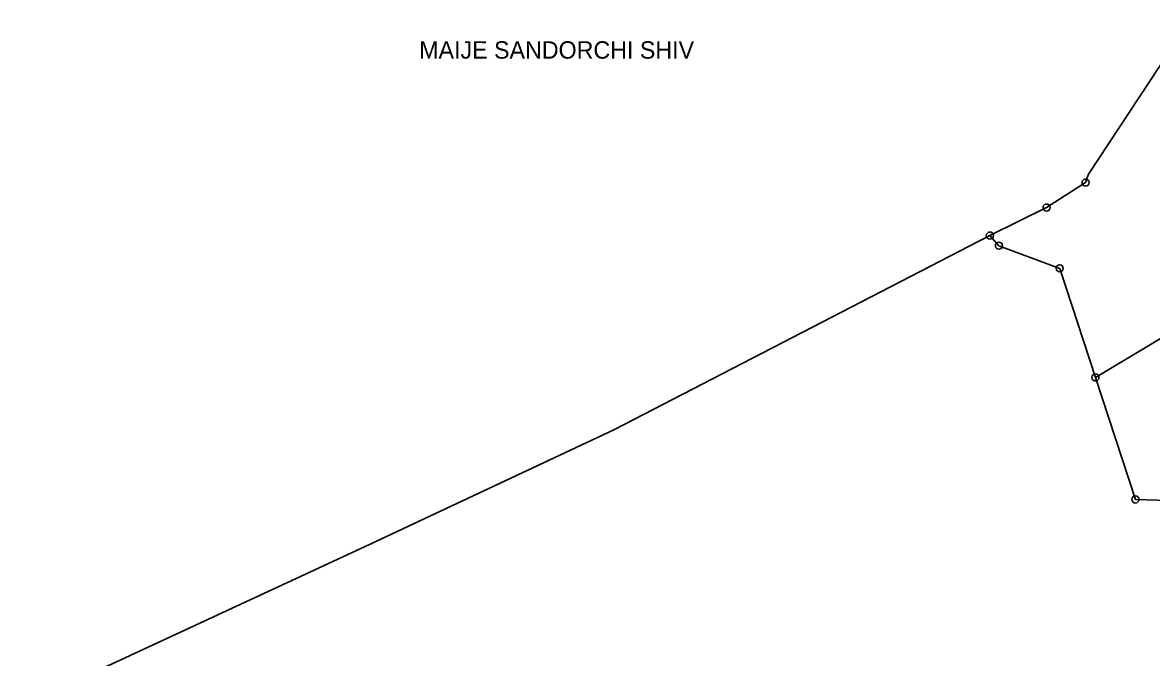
# Model space of a CAD drawing. Header units: metres. Extents: x 267555 to 271401, y 2138064 to 2142263.
# Drawn here: x 267579 to 268370, y 2140004 to 2140449 of the extents above; entities that cross this region are included whole.
import ezdxf

# ---------------------------------------------------------------- set-up
doc = ezdxf.new("R2010")
doc.units = ezdxf.units.M
for name, color, linetype in [('POLY_PARCEL', 6, 'Continuous'), ('SYM_STONE', 1, 'Continuous'), ('TEXT_MAPOUT', 7, 'Continuous'), ('V_BOUND_LINE', 7, 'Continuous')]:
    doc.layers.add(name, color=color, linetype=linetype)

msp = doc.modelspace()

# ---------------------------------------------------------------- linework, layer by layer
at = {"layer": 'POLY_PARCEL'}
for p, q in [((268255.46, 2140300.19), (268261.78, 2140293.11)), ((268261.78, 2140293.11), (268304.31, 2140277.28)), ((268472.21, 2140286.65), (268329.31, 2140201.04)), ((268304.31, 2140277.28), (268329.31, 2140201.04)), ((268329.31, 2140201.04), (268357.28, 2140115.77)), ((268357.28, 2140115.77), (268557.97, 2140109.39))]:
    msp.add_line(p, q, dxfattribs=at)
at = {"layer": 'SYM_STONE'}
for centre in [(268322.42, 2140337.21), (268295.13, 2140319.73), (268255.46, 2140300.19), (268261.78, 2140293.11), (268304.31, 2140277.28), (268329.31, 2140201.04), (268357.28, 2140115.77)]:
    msp.add_circle(centre, 2.48, dxfattribs=at)
at = {"layer": 'V_BOUND_LINE'}
for p, q in [((268394.13, 2140448.99), (268324.38, 2140343.01)), ((268324.38, 2140343.01), (268322.42, 2140337.21)), ((268322.42, 2140337.21), (268295.13, 2140319.73)), ((268295.13, 2140319.73), (268255.46, 2140300.19)), ((268295.13, 2140319.73), (268295.13, 2140319.73)), ((268255.46, 2140300.19), (267992.52, 2140164.44)), ((267992.52, 2140164.44), (267822.15, 2140084.51)), ((267822.15, 2140084.51), (267579.05, 2139972.05))]:
    msp.add_line(p, q, dxfattribs=at)

# ---------------------------------------------------------------- texts
at = {"layer": 'TEXT_MAPOUT'}
msp.add_text('MAIJE SANDORCHI SHIV', height=12.1484, rotation=359.99187, dxfattribs=at).set_placement((267856.38, 2140423.84))

doc.saveas('drawing.dxf')
